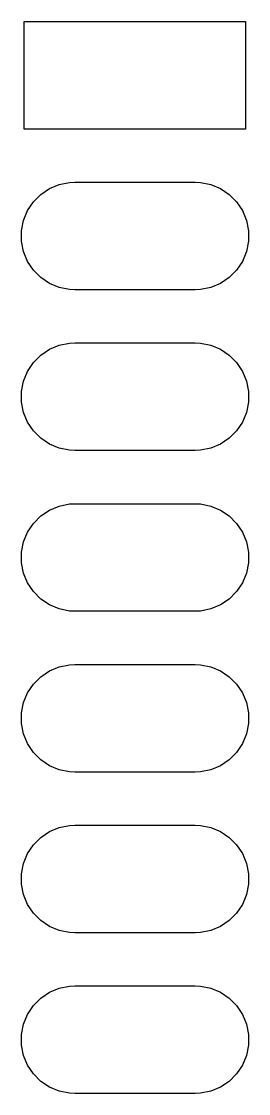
# Model space of a CAD drawing. Header units: inches. Extents: x 4.57 to 7.67, y -3.82 to -2.6.
# Drawn here: x 4.565 to 4.707, y -3.271 to -2.604 of the extents above; entities that cross this region are included whole.
import ezdxf

# ---------------------------------------------------------------- set-up
doc = ezdxf.new("R2010")
doc.units = ezdxf.units.IN
doc.header["$MEASUREMENT"] = 0
doc.layers.add('F.Paste', color=253, linetype='CONTINUOUS', true_color=0xb4a09a)

msp = doc.modelspace()

# ---------------------------------------------------------------- linework, layer by layer
at = {"layer": 'F.Paste', "linetype": 'CONTINUOUS'}
for p, q in [((4.56693, -2.67126), (4.56693, -2.60433)), ((4.56693, -2.60433), (4.70472, -2.60433)), ((4.56693, -2.67126), (4.56693, -2.60433)), ((4.56693, -2.60433), (4.70472, -2.60433)), ((4.70472, -2.60433), (4.70472, -2.67126)), ((4.70472, -2.60433), (4.70472, -2.67126)), ((4.70472, -2.67126), (4.56693, -2.67126)), ((4.70472, -2.67126), (4.56693, -2.67126)), ((4.58265, -2.70828), (4.58871, -2.70577)), ((4.58265, -2.70828), (4.58871, -2.70577)), ((4.58871, -2.70577), (4.59515, -2.70449)), ((4.58871, -2.70577), (4.59515, -2.70449)), ((4.59515, -2.70449), (4.59843, -2.70433)), ((4.59515, -2.70449), (4.59843, -2.70433)), ((4.59843, -2.70433), (4.67323, -2.70433)), ((4.59843, -2.70433), (4.67323, -2.70433)), ((4.67323, -2.70433), (4.67651, -2.70449)), ((4.67323, -2.70433), (4.67651, -2.70449)), ((4.67651, -2.70449), (4.68294, -2.70577)), ((4.67651, -2.70449), (4.68294, -2.70577)), ((4.68294, -2.70577), (4.689, -2.70828)), ((4.68294, -2.70577), (4.689, -2.70828)), ((4.57256, -2.71657), (4.5772, -2.71193)), ((4.57256, -2.71657), (4.5772, -2.71193)), ((4.5772, -2.71193), (4.58265, -2.70828)), ((4.5772, -2.71193), (4.58265, -2.70828)), ((4.689, -2.70828), (4.69446, -2.71193)), ((4.689, -2.70828), (4.69446, -2.71193)), ((4.69446, -2.71193), (4.6991, -2.71657)), ((4.69446, -2.71193), (4.6991, -2.71657)), ((4.56891, -2.72202), (4.57256, -2.71657)), ((4.56891, -2.72202), (4.57256, -2.71657)), ((4.6991, -2.71657), (4.70274, -2.72202)), ((4.6991, -2.71657), (4.70274, -2.72202)), ((4.5664, -2.72808), (4.56891, -2.72202)), ((4.5664, -2.72808), (4.56891, -2.72202)), ((4.70274, -2.72202), (4.70525, -2.72808)), ((4.70274, -2.72202), (4.70525, -2.72808)), ((4.56512, -2.73452), (4.5664, -2.72808)), ((4.56512, -2.73452), (4.5664, -2.72808)), ((4.70525, -2.72808), (4.70653, -2.73452)), ((4.70525, -2.72808), (4.70653, -2.73452)), ((4.56512, -2.74108), (4.56512, -2.73452)), ((4.56512, -2.74108), (4.56512, -2.73452)), ((4.5664, -2.74751), (4.56512, -2.74108)), ((4.5664, -2.74751), (4.56512, -2.74108)), ((4.70653, -2.74108), (4.70525, -2.74751)), ((4.70653, -2.74108), (4.70525, -2.74751)), ((4.70653, -2.73452), (4.70653, -2.74108)), ((4.70653, -2.73452), (4.70653, -2.74108)), ((4.56891, -2.75357), (4.5664, -2.74751)), ((4.56891, -2.75357), (4.5664, -2.74751)), ((4.70525, -2.74751), (4.70274, -2.75357)), ((4.70525, -2.74751), (4.70274, -2.75357)), ((4.57256, -2.75902), (4.56891, -2.75357)), ((4.57256, -2.75902), (4.56891, -2.75357)), ((4.70274, -2.75357), (4.6991, -2.75902)), ((4.70274, -2.75357), (4.6991, -2.75902)), ((4.5772, -2.76366), (4.57256, -2.75902)), ((4.5772, -2.76366), (4.57256, -2.75902)), ((4.6991, -2.75902), (4.69446, -2.76366)), ((4.6991, -2.75902), (4.69446, -2.76366)), ((4.58265, -2.76731), (4.5772, -2.76366)), ((4.58265, -2.76731), (4.5772, -2.76366)), ((4.58871, -2.76982), (4.58265, -2.76731)), ((4.58871, -2.76982), (4.58265, -2.76731)), ((4.689, -2.76731), (4.68294, -2.76982)), ((4.689, -2.76731), (4.68294, -2.76982)), ((4.69446, -2.76366), (4.689, -2.76731)), ((4.69446, -2.76366), (4.689, -2.76731)), ((4.59515, -2.7711), (4.58871, -2.76982)), ((4.59515, -2.7711), (4.58871, -2.76982)), ((4.59843, -2.77126), (4.59515, -2.7711)), ((4.59843, -2.77126), (4.59515, -2.7711)), ((4.67323, -2.77126), (4.59843, -2.77126)), ((4.67323, -2.77126), (4.59843, -2.77126)), ((4.67651, -2.7711), (4.67323, -2.77126)), ((4.67651, -2.7711), (4.67323, -2.77126)), ((4.68294, -2.76982), (4.67651, -2.7711)), ((4.68294, -2.76982), (4.67651, -2.7711)), ((4.58265, -2.80828), (4.58871, -2.80577)), ((4.58265, -2.80828), (4.58871, -2.80577)), ((4.58871, -2.80577), (4.59515, -2.80449)), ((4.58871, -2.80577), (4.59515, -2.80449)), ((4.59515, -2.80449), (4.59843, -2.80433)), ((4.59515, -2.80449), (4.59843, -2.80433)), ((4.59843, -2.80433), (4.67323, -2.80433)), ((4.59843, -2.80433), (4.67323, -2.80433)), ((4.67323, -2.80433), (4.67651, -2.80449)), ((4.67323, -2.80433), (4.67651, -2.80449)), ((4.67651, -2.80449), (4.68294, -2.80577)), ((4.67651, -2.80449), (4.68294, -2.80577)), ((4.68294, -2.80577), (4.689, -2.80828)), ((4.68294, -2.80577), (4.689, -2.80828)), ((4.57256, -2.81657), (4.5772, -2.81193)), ((4.57256, -2.81657), (4.5772, -2.81193)), ((4.5772, -2.81193), (4.58265, -2.80828)), ((4.5772, -2.81193), (4.58265, -2.80828)), ((4.689, -2.80828), (4.69446, -2.81193)), ((4.689, -2.80828), (4.69446, -2.81193)), ((4.69446, -2.81193), (4.6991, -2.81657)), ((4.69446, -2.81193), (4.6991, -2.81657)), ((4.56891, -2.82202), (4.57256, -2.81657)), ((4.56891, -2.82202), (4.57256, -2.81657)), ((4.6991, -2.81657), (4.70274, -2.82202)), ((4.6991, -2.81657), (4.70274, -2.82202)), ((4.5664, -2.82808), (4.56891, -2.82202)), ((4.5664, -2.82808), (4.56891, -2.82202)), ((4.70274, -2.82202), (4.70525, -2.82808)), ((4.70274, -2.82202), (4.70525, -2.82808)), ((4.56512, -2.83452), (4.5664, -2.82808)), ((4.56512, -2.83452), (4.5664, -2.82808)), ((4.70525, -2.82808), (4.70653, -2.83452)), ((4.70525, -2.82808), (4.70653, -2.83452)), ((4.56512, -2.84108), (4.56512, -2.83452)), ((4.56512, -2.84108), (4.56512, -2.83452)), ((4.5664, -2.84751), (4.56512, -2.84108)), ((4.5664, -2.84751), (4.56512, -2.84108)), ((4.70653, -2.84108), (4.70525, -2.84751)), ((4.70653, -2.84108), (4.70525, -2.84751)), ((4.70653, -2.83452), (4.70653, -2.84108)), ((4.70653, -2.83452), (4.70653, -2.84108)), ((4.56891, -2.85357), (4.5664, -2.84751)), ((4.56891, -2.85357), (4.5664, -2.84751)), ((4.70525, -2.84751), (4.70274, -2.85357)), ((4.70525, -2.84751), (4.70274, -2.85357)), ((4.57256, -2.85902), (4.56891, -2.85357)), ((4.57256, -2.85902), (4.56891, -2.85357)), ((4.70274, -2.85357), (4.6991, -2.85902)), ((4.70274, -2.85357), (4.6991, -2.85902)), ((4.5772, -2.86366), (4.57256, -2.85902)), ((4.5772, -2.86366), (4.57256, -2.85902)), ((4.6991, -2.85902), (4.69446, -2.86366)), ((4.6991, -2.85902), (4.69446, -2.86366)), ((4.58265, -2.86731), (4.5772, -2.86366)), ((4.58265, -2.86731), (4.5772, -2.86366)), ((4.58871, -2.86982), (4.58265, -2.86731)), ((4.58871, -2.86982), (4.58265, -2.86731)), ((4.689, -2.86731), (4.68294, -2.86982)), ((4.689, -2.86731), (4.68294, -2.86982)), ((4.69446, -2.86366), (4.689, -2.86731)), ((4.69446, -2.86366), (4.689, -2.86731)), ((4.59515, -2.8711), (4.58871, -2.86982)), ((4.59515, -2.8711), (4.58871, -2.86982)), ((4.59843, -2.87126), (4.59515, -2.8711)), ((4.59843, -2.87126), (4.59515, -2.8711)), ((4.67323, -2.87126), (4.59843, -2.87126)), ((4.67323, -2.87126), (4.59843, -2.87126)), ((4.67651, -2.8711), (4.67323, -2.87126)), ((4.67651, -2.8711), (4.67323, -2.87126)), ((4.68294, -2.86982), (4.67651, -2.8711)), ((4.68294, -2.86982), (4.67651, -2.8711)), ((4.58265, -2.90828), (4.58871, -2.90577)), ((4.58265, -2.90828), (4.58871, -2.90577)), ((4.58871, -2.90577), (4.59515, -2.90449)), ((4.58871, -2.90577), (4.59515, -2.90449)), ((4.59515, -2.90449), (4.59843, -2.90433)), ((4.59515, -2.90449), (4.59843, -2.90433)), ((4.59843, -2.90433), (4.67323, -2.90433)), ((4.59843, -2.90433), (4.67323, -2.90433)), ((4.67323, -2.90433), (4.67651, -2.90449)), ((4.67323, -2.90433), (4.67651, -2.90449)), ((4.67651, -2.90449), (4.68294, -2.90577)), ((4.67651, -2.90449), (4.68294, -2.90577)), ((4.68294, -2.90577), (4.689, -2.90828)), ((4.68294, -2.90577), (4.689, -2.90828)), ((4.57256, -2.91657), (4.5772, -2.91193)), ((4.57256, -2.91657), (4.5772, -2.91193)), ((4.5772, -2.91193), (4.58265, -2.90828)), ((4.5772, -2.91193), (4.58265, -2.90828)), ((4.689, -2.90828), (4.69446, -2.91193)), ((4.689, -2.90828), (4.69446, -2.91193)), ((4.69446, -2.91193), (4.6991, -2.91657)), ((4.69446, -2.91193), (4.6991, -2.91657)), ((4.56891, -2.92202), (4.57256, -2.91657)), ((4.56891, -2.92202), (4.57256, -2.91657)), ((4.6991, -2.91657), (4.70274, -2.92202)), ((4.6991, -2.91657), (4.70274, -2.92202)), ((4.5664, -2.92808), (4.56891, -2.92202)), ((4.5664, -2.92808), (4.56891, -2.92202)), ((4.70274, -2.92202), (4.70525, -2.92808)), ((4.70274, -2.92202), (4.70525, -2.92808)), ((4.56512, -2.93452), (4.5664, -2.92808)), ((4.56512, -2.93452), (4.5664, -2.92808)), ((4.70525, -2.92808), (4.70653, -2.93452)), ((4.70525, -2.92808), (4.70653, -2.93452)), ((4.56512, -2.94108), (4.56512, -2.93452)), ((4.56512, -2.94108), (4.56512, -2.93452)), ((4.5664, -2.94751), (4.56512, -2.94108)), ((4.5664, -2.94751), (4.56512, -2.94108)), ((4.70653, -2.94108), (4.70525, -2.94751)), ((4.70653, -2.94108), (4.70525, -2.94751)), ((4.70653, -2.93452), (4.70653, -2.94108)), ((4.70653, -2.93452), (4.70653, -2.94108)), ((4.56891, -2.95357), (4.5664, -2.94751)), ((4.56891, -2.95357), (4.5664, -2.94751)), ((4.70525, -2.94751), (4.70274, -2.95357)), ((4.70525, -2.94751), (4.70274, -2.95357)), ((4.57256, -2.95902), (4.56891, -2.95357)), ((4.57256, -2.95902), (4.56891, -2.95357)), ((4.70274, -2.95357), (4.6991, -2.95902)), ((4.70274, -2.95357), (4.6991, -2.95902)), ((4.5772, -2.96366), (4.57256, -2.95902)), ((4.5772, -2.96366), (4.57256, -2.95902)), ((4.6991, -2.95902), (4.69446, -2.96366)), ((4.6991, -2.95902), (4.69446, -2.96366)), ((4.58265, -2.96731), (4.5772, -2.96366)), ((4.58265, -2.96731), (4.5772, -2.96366)), ((4.58871, -2.96982), (4.58265, -2.96731)), ((4.58871, -2.96982), (4.58265, -2.96731)), ((4.689, -2.96731), (4.68294, -2.96982)), ((4.689, -2.96731), (4.68294, -2.96982)), ((4.69446, -2.96366), (4.689, -2.96731)), ((4.69446, -2.96366), (4.689, -2.96731)), ((4.59515, -2.9711), (4.58871, -2.96982)), ((4.59515, -2.9711), (4.58871, -2.96982)), ((4.59843, -2.97126), (4.59515, -2.9711)), ((4.59843, -2.97126), (4.59515, -2.9711)), ((4.67323, -2.97126), (4.59843, -2.97126)), ((4.67323, -2.97126), (4.59843, -2.97126)), ((4.67651, -2.9711), (4.67323, -2.97126)), ((4.67651, -2.9711), (4.67323, -2.97126)), ((4.68294, -2.96982), (4.67651, -2.9711)), ((4.68294, -2.96982), (4.67651, -2.9711)), ((4.58265, -3.00828), (4.58871, -3.00577)), ((4.58265, -3.00828), (4.58871, -3.00577)), ((4.58871, -3.00577), (4.59515, -3.00449)), ((4.58871, -3.00577), (4.59515, -3.00449)), ((4.59515, -3.00449), (4.59843, -3.00433)), ((4.59515, -3.00449), (4.59843, -3.00433)), ((4.59843, -3.00433), (4.67323, -3.00433)), ((4.59843, -3.00433), (4.67323, -3.00433)), ((4.67323, -3.00433), (4.67651, -3.00449)), ((4.67323, -3.00433), (4.67651, -3.00449)), ((4.67651, -3.00449), (4.68294, -3.00577)), ((4.67651, -3.00449), (4.68294, -3.00577)), ((4.68294, -3.00577), (4.689, -3.00828)), ((4.68294, -3.00577), (4.689, -3.00828)), ((4.57256, -3.01657), (4.5772, -3.01193)), ((4.57256, -3.01657), (4.5772, -3.01193)), ((4.5772, -3.01193), (4.58265, -3.00828)), ((4.5772, -3.01193), (4.58265, -3.00828)), ((4.689, -3.00828), (4.69446, -3.01193)), ((4.689, -3.00828), (4.69446, -3.01193)), ((4.69446, -3.01193), (4.6991, -3.01657)), ((4.69446, -3.01193), (4.6991, -3.01657)), ((4.56891, -3.02202), (4.57256, -3.01657)), ((4.56891, -3.02202), (4.57256, -3.01657)), ((4.6991, -3.01657), (4.70274, -3.02202)), ((4.6991, -3.01657), (4.70274, -3.02202)), ((4.5664, -3.02808), (4.56891, -3.02202)), ((4.5664, -3.02808), (4.56891, -3.02202)), ((4.70274, -3.02202), (4.70525, -3.02808)), ((4.70274, -3.02202), (4.70525, -3.02808)), ((4.56512, -3.03452), (4.5664, -3.02808)), ((4.56512, -3.03452), (4.5664, -3.02808)), ((4.56512, -3.04108), (4.56512, -3.03452)), ((4.56512, -3.04108), (4.56512, -3.03452)), ((4.70525, -3.02808), (4.70653, -3.03452)), ((4.70525, -3.02808), (4.70653, -3.03452)), ((4.70653, -3.03452), (4.70653, -3.04108)), ((4.70653, -3.03452), (4.70653, -3.04108)), ((4.5664, -3.04751), (4.56512, -3.04108)), ((4.5664, -3.04751), (4.56512, -3.04108)), ((4.70653, -3.04108), (4.70525, -3.04751)), ((4.70653, -3.04108), (4.70525, -3.04751)), ((4.56891, -3.05357), (4.5664, -3.04751)), ((4.56891, -3.05357), (4.5664, -3.04751)), ((4.70525, -3.04751), (4.70274, -3.05357)), ((4.70525, -3.04751), (4.70274, -3.05357)), ((4.57256, -3.05902), (4.56891, -3.05357)), ((4.57256, -3.05902), (4.56891, -3.05357)), ((4.70274, -3.05357), (4.6991, -3.05902)), ((4.70274, -3.05357), (4.6991, -3.05902)), ((4.5772, -3.06366), (4.57256, -3.05902)), ((4.5772, -3.06366), (4.57256, -3.05902)), ((4.6991, -3.05902), (4.69446, -3.06366)), ((4.6991, -3.05902), (4.69446, -3.06366)), ((4.58265, -3.06731), (4.5772, -3.06366)), ((4.58265, -3.06731), (4.5772, -3.06366)), ((4.58871, -3.06982), (4.58265, -3.06731)), ((4.58871, -3.06982), (4.58265, -3.06731)), ((4.689, -3.06731), (4.68294, -3.06982)), ((4.689, -3.06731), (4.68294, -3.06982)), ((4.69446, -3.06366), (4.689, -3.06731)), ((4.69446, -3.06366), (4.689, -3.06731)), ((4.59515, -3.0711), (4.58871, -3.06982)), ((4.59515, -3.0711), (4.58871, -3.06982)), ((4.59843, -3.07126), (4.59515, -3.0711)), ((4.59843, -3.07126), (4.59515, -3.0711)), ((4.67323, -3.07126), (4.59843, -3.07126)), ((4.67323, -3.07126), (4.59843, -3.07126)), ((4.67651, -3.0711), (4.67323, -3.07126)), ((4.67651, -3.0711), (4.67323, -3.07126)), ((4.68294, -3.06982), (4.67651, -3.0711)), ((4.68294, -3.06982), (4.67651, -3.0711)), ((4.58265, -3.10828), (4.58871, -3.10577)), ((4.58265, -3.10828), (4.58871, -3.10577)), ((4.58871, -3.10577), (4.59515, -3.10449)), ((4.58871, -3.10577), (4.59515, -3.10449)), ((4.59515, -3.10449), (4.59843, -3.10433)), ((4.59515, -3.10449), (4.59843, -3.10433)), ((4.59843, -3.10433), (4.67323, -3.10433)), ((4.59843, -3.10433), (4.67323, -3.10433)), ((4.67323, -3.10433), (4.67651, -3.10449)), ((4.67323, -3.10433), (4.67651, -3.10449)), ((4.67651, -3.10449), (4.68294, -3.10577)), ((4.67651, -3.10449), (4.68294, -3.10577)), ((4.68294, -3.10577), (4.689, -3.10828)), ((4.68294, -3.10577), (4.689, -3.10828)), ((4.57256, -3.11657), (4.5772, -3.11193)), ((4.57256, -3.11657), (4.5772, -3.11193)), ((4.5772, -3.11193), (4.58265, -3.10828)), ((4.5772, -3.11193), (4.58265, -3.10828)), ((4.689, -3.10828), (4.69446, -3.11193)), ((4.689, -3.10828), (4.69446, -3.11193)), ((4.69446, -3.11193), (4.6991, -3.11657)), ((4.69446, -3.11193), (4.6991, -3.11657)), ((4.56891, -3.12202), (4.57256, -3.11657)), ((4.56891, -3.12202), (4.57256, -3.11657)), ((4.6991, -3.11657), (4.70274, -3.12202)), ((4.6991, -3.11657), (4.70274, -3.12202)), ((4.5664, -3.12808), (4.56891, -3.12202)), ((4.5664, -3.12808), (4.56891, -3.12202)), ((4.70274, -3.12202), (4.70525, -3.12808)), ((4.70274, -3.12202), (4.70525, -3.12808)), ((4.56512, -3.13452), (4.5664, -3.12808)), ((4.56512, -3.13452), (4.5664, -3.12808)), ((4.56512, -3.14108), (4.56512, -3.13452)), ((4.56512, -3.14108), (4.56512, -3.13452)), ((4.70525, -3.12808), (4.70653, -3.13452)), ((4.70525, -3.12808), (4.70653, -3.13452)), ((4.70653, -3.13452), (4.70653, -3.14108)), ((4.70653, -3.13452), (4.70653, -3.14108)), ((4.5664, -3.14751), (4.56512, -3.14108)), ((4.5664, -3.14751), (4.56512, -3.14108)), ((4.70653, -3.14108), (4.70525, -3.14751)), ((4.70653, -3.14108), (4.70525, -3.14751)), ((4.56891, -3.15357), (4.5664, -3.14751)), ((4.56891, -3.15357), (4.5664, -3.14751)), ((4.70525, -3.14751), (4.70274, -3.15357)), ((4.70525, -3.14751), (4.70274, -3.15357)), ((4.57256, -3.15902), (4.56891, -3.15357)), ((4.57256, -3.15902), (4.56891, -3.15357)), ((4.70274, -3.15357), (4.6991, -3.15902)), ((4.70274, -3.15357), (4.6991, -3.15902)), ((4.5772, -3.16366), (4.57256, -3.15902)), ((4.5772, -3.16366), (4.57256, -3.15902)), ((4.6991, -3.15902), (4.69446, -3.16366)), ((4.6991, -3.15902), (4.69446, -3.16366)), ((4.58265, -3.16731), (4.5772, -3.16366)), ((4.58265, -3.16731), (4.5772, -3.16366)), ((4.58871, -3.16982), (4.58265, -3.16731)), ((4.58871, -3.16982), (4.58265, -3.16731)), ((4.689, -3.16731), (4.68294, -3.16982)), ((4.689, -3.16731), (4.68294, -3.16982)), ((4.69446, -3.16366), (4.689, -3.16731)), ((4.69446, -3.16366), (4.689, -3.16731)), ((4.59515, -3.1711), (4.58871, -3.16982)), ((4.59515, -3.1711), (4.58871, -3.16982)), ((4.59843, -3.17126), (4.59515, -3.1711)), ((4.59843, -3.17126), (4.59515, -3.1711)), ((4.67323, -3.17126), (4.59843, -3.17126)), ((4.67323, -3.17126), (4.59843, -3.17126)), ((4.67651, -3.1711), (4.67323, -3.17126)), ((4.67651, -3.1711), (4.67323, -3.17126)), ((4.68294, -3.16982), (4.67651, -3.1711)), ((4.68294, -3.16982), (4.67651, -3.1711)), ((4.58265, -3.20828), (4.58871, -3.20577)), ((4.58265, -3.20828), (4.58871, -3.20577)), ((4.58871, -3.20577), (4.59515, -3.20449)), ((4.58871, -3.20577), (4.59515, -3.20449)), ((4.59515, -3.20449), (4.59843, -3.20433)), ((4.59515, -3.20449), (4.59843, -3.20433)), ((4.59843, -3.20433), (4.67323, -3.20433)), ((4.59843, -3.20433), (4.67323, -3.20433)), ((4.67323, -3.20433), (4.67651, -3.20449)), ((4.67323, -3.20433), (4.67651, -3.20449)), ((4.67651, -3.20449), (4.68294, -3.20577)), ((4.67651, -3.20449), (4.68294, -3.20577)), ((4.68294, -3.20577), (4.689, -3.20828)), ((4.68294, -3.20577), (4.689, -3.20828)), ((4.57256, -3.21657), (4.5772, -3.21193)), ((4.57256, -3.21657), (4.5772, -3.21193)), ((4.5772, -3.21193), (4.58265, -3.20828)), ((4.5772, -3.21193), (4.58265, -3.20828)), ((4.689, -3.20828), (4.69446, -3.21193)), ((4.689, -3.20828), (4.69446, -3.21193)), ((4.69446, -3.21193), (4.6991, -3.21657)), ((4.69446, -3.21193), (4.6991, -3.21657)), ((4.56891, -3.22202), (4.57256, -3.21657)), ((4.56891, -3.22202), (4.57256, -3.21657)), ((4.6991, -3.21657), (4.70274, -3.22202)), ((4.6991, -3.21657), (4.70274, -3.22202)), ((4.5664, -3.22808), (4.56891, -3.22202)), ((4.5664, -3.22808), (4.56891, -3.22202)), ((4.70274, -3.22202), (4.70525, -3.22808)), ((4.70274, -3.22202), (4.70525, -3.22808)), ((4.56512, -3.23452), (4.5664, -3.22808)), ((4.56512, -3.23452), (4.5664, -3.22808)), ((4.56512, -3.24108), (4.56512, -3.23452)), ((4.56512, -3.24108), (4.56512, -3.23452)), ((4.70525, -3.22808), (4.70653, -3.23452)), ((4.70525, -3.22808), (4.70653, -3.23452)), ((4.70653, -3.23452), (4.70653, -3.24108)), ((4.70653, -3.23452), (4.70653, -3.24108)), ((4.5664, -3.24751), (4.56512, -3.24108)), ((4.5664, -3.24751), (4.56512, -3.24108)), ((4.70653, -3.24108), (4.70525, -3.24751)), ((4.70653, -3.24108), (4.70525, -3.24751)), ((4.56891, -3.25357), (4.5664, -3.24751)), ((4.56891, -3.25357), (4.5664, -3.24751)), ((4.70525, -3.24751), (4.70274, -3.25357)), ((4.70525, -3.24751), (4.70274, -3.25357)), ((4.57256, -3.25902), (4.56891, -3.25357)), ((4.57256, -3.25902), (4.56891, -3.25357)), ((4.70274, -3.25357), (4.6991, -3.25902)), ((4.70274, -3.25357), (4.6991, -3.25902)), ((4.5772, -3.26366), (4.57256, -3.25902)), ((4.5772, -3.26366), (4.57256, -3.25902)), ((4.6991, -3.25902), (4.69446, -3.26366)), ((4.6991, -3.25902), (4.69446, -3.26366)), ((4.58265, -3.26731), (4.5772, -3.26366)), ((4.58265, -3.26731), (4.5772, -3.26366)), ((4.58871, -3.26982), (4.58265, -3.26731)), ((4.58871, -3.26982), (4.58265, -3.26731)), ((4.689, -3.26731), (4.68294, -3.26982)), ((4.689, -3.26731), (4.68294, -3.26982)), ((4.69446, -3.26366), (4.689, -3.26731)), ((4.69446, -3.26366), (4.689, -3.26731)), ((4.59515, -3.2711), (4.58871, -3.26982)), ((4.59515, -3.2711), (4.58871, -3.26982)), ((4.59843, -3.27126), (4.59515, -3.2711)), ((4.59843, -3.27126), (4.59515, -3.2711)), ((4.67323, -3.27126), (4.59843, -3.27126)), ((4.67323, -3.27126), (4.59843, -3.27126)), ((4.67651, -3.2711), (4.67323, -3.27126)), ((4.67651, -3.2711), (4.67323, -3.27126)), ((4.68294, -3.26982), (4.67651, -3.2711)), ((4.68294, -3.26982), (4.67651, -3.2711))]:
    msp.add_line(p, q, dxfattribs=at)

doc.saveas('drawing.dxf')
